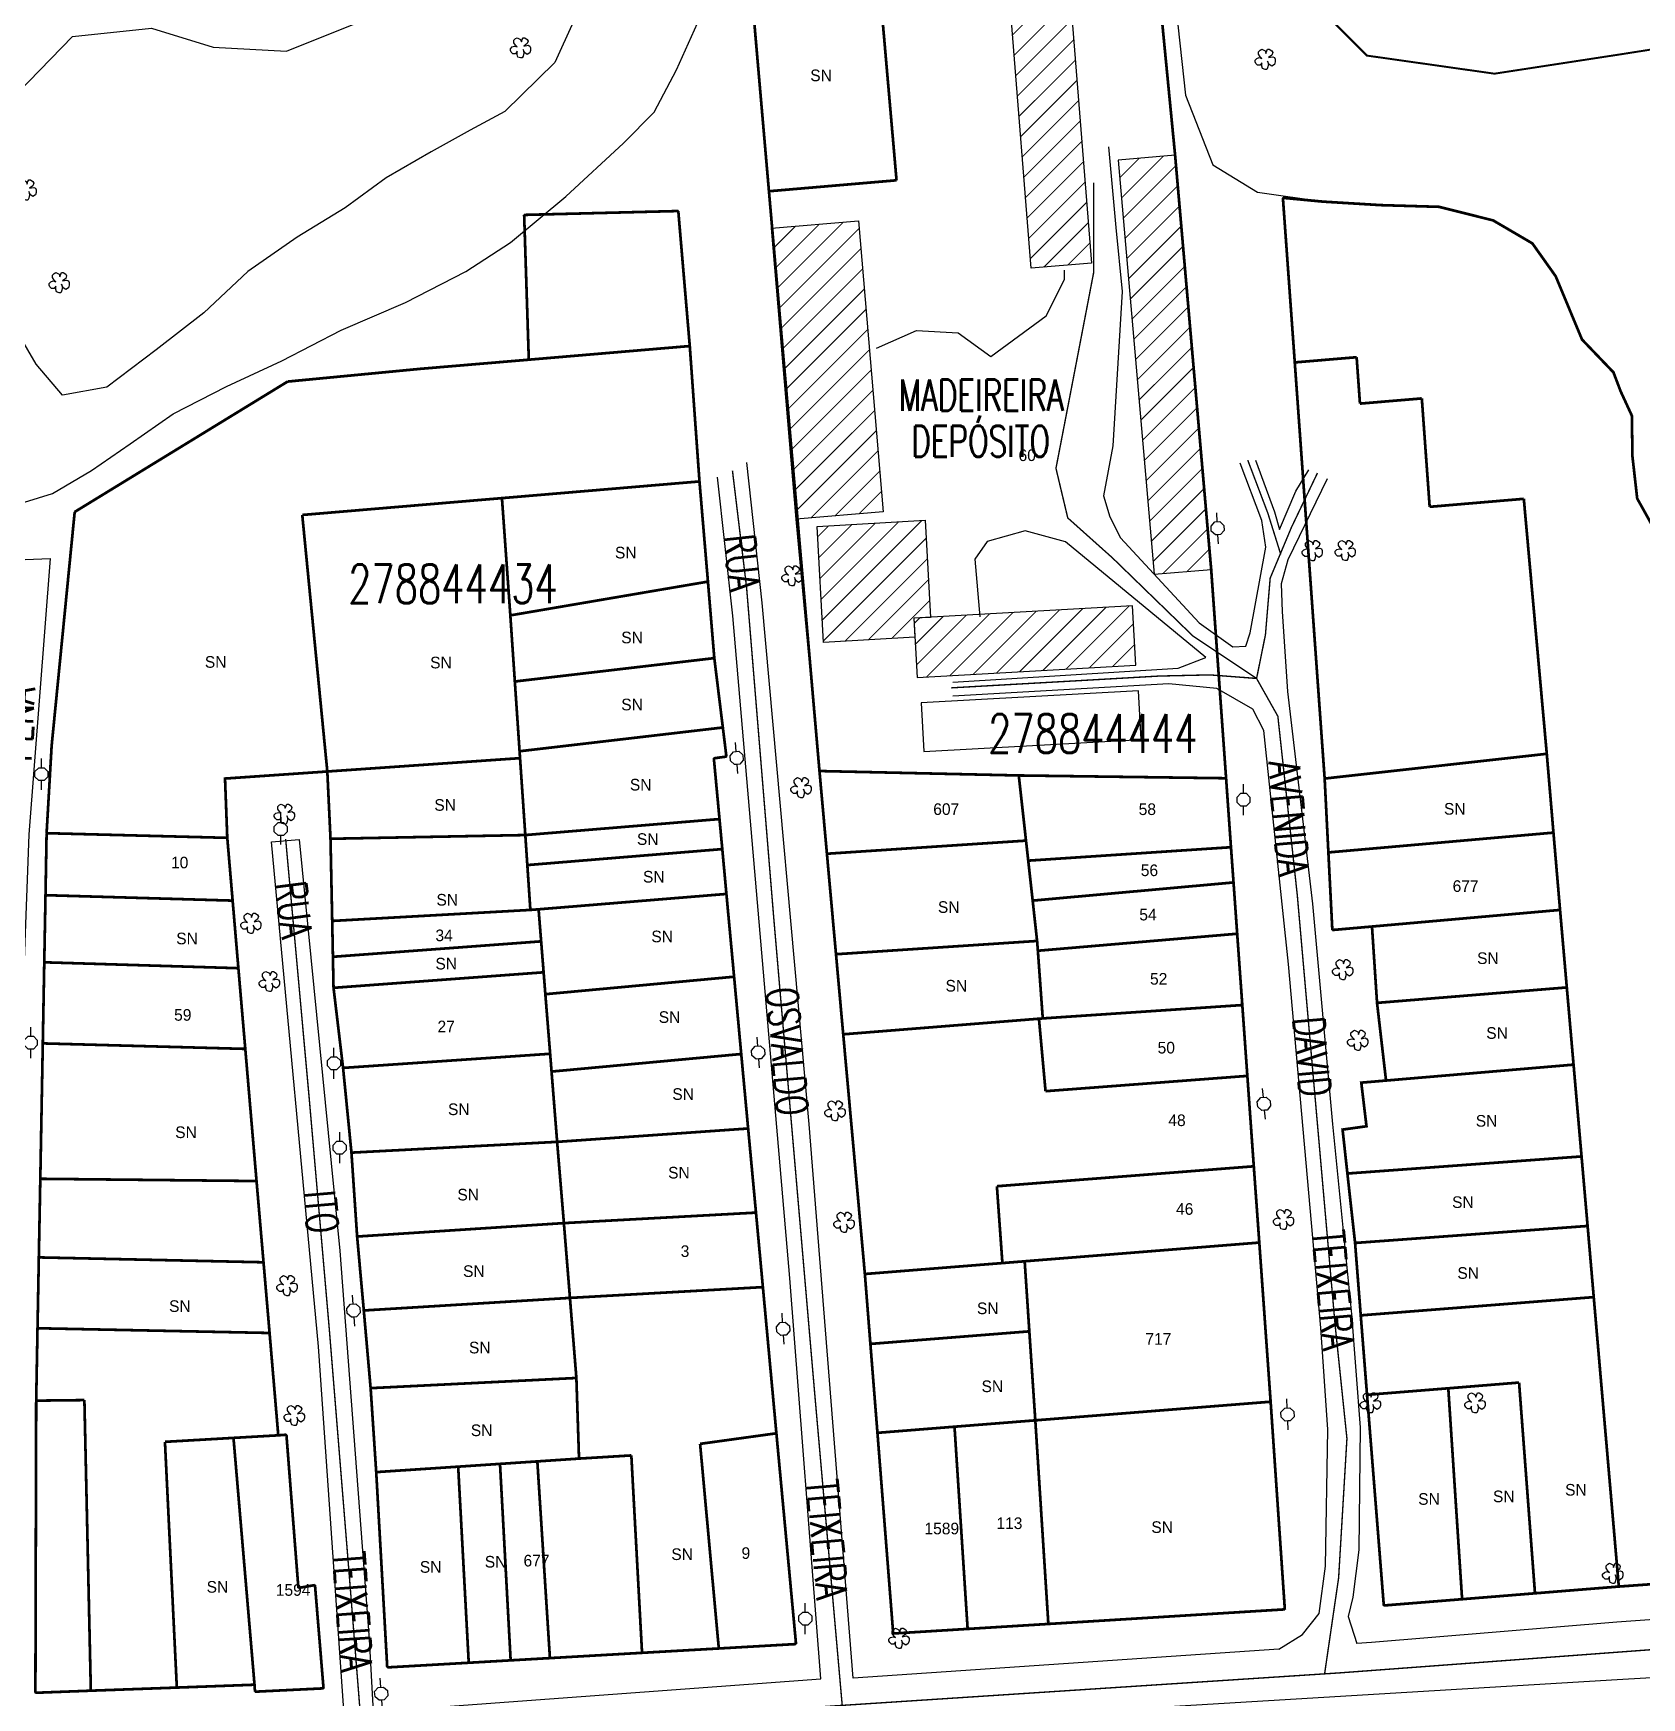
# Model space of a CAD drawing. Header units: millimetres. Extents: x 203684 to 206468, y 4869193 to 4871613.
# Drawn here: x 204198.8 to 204406, y 4871226.1 to 4871440.6 of the extents above; entities that cross this region are included whole.
import ezdxf
from ezdxf.enums import TextEntityAlignment as Align

# ---------------------------------------------------------------- set-up
doc = ezdxf.new("R2010")
doc.units = ezdxf.units.MM
for name, color, linetype in [('CD_MALHA_LOTES', 7, 'Continuous'), ('CD_TXT_QUADRA', 7, 'Continuous'), ('HD-CURSO-PERENE', 170, 'Continuous'), ('LM-LIM-SETOR-FISCAL', 250, 'Continuous'), ('LT-POSTES', 7, 'Continuous'), ('RU-EDIF-COM-IND', 239, 'Continuous'), ('RU-HACH-EDIF', 229, 'Continuous'), ('RU-QUADRA', 210, 'Continuous'), ('RU-TXT-COM-IND', 7, 'Continuous'), ('SV-EIXO-RUA-N-PAV', 6, 'Continuous'), ('SV-EIXO-RUA-PAV', 20, 'Continuous'), ('SV-RUA-NAO-PAV', 7, 'Continuous'), ('SV-RUA-PAVIM', 7, 'Continuous'), ('SV-TXT-RUA-N-PAV', 7, 'Continuous'), ('SV-TXT-RUA-PAV', 7, 'Continuous'), ('Th_NmrPort', 1, 'Continuous'), ('VG-ARVORE-ISOLADA', 90, 'Continuous'), ('VG-ORLA-VEGETACAO', 90, 'Continuous')]:
    doc.layers.add(name, color=color, linetype=linetype)
doc.styles.add('ARIAL', font='simplex.shx')

# ---------------------------------------------------------------- blocks, each defined once
blk = doc.blocks.new('*X6')
at = {"layer": 'RU-HACH-EDIF', "const_width": 0.13}
for points in [[(204331.835573, 4871358.699028), (204339.944767, 4871366.808222)], [(204312.237662, 4871364.557382), (204312.963322, 4871365.283042)], [(204312.389577, 4871361.880823), (204315.96126, 4871365.452506)], [(204312.541492, 4871359.204265), (204318.959199, 4871365.621971)], [(204313.843543, 4871357.677842), (204321.957137, 4871365.791435)], [(204316.842215, 4871357.84804), (204324.955075, 4871365.9609)], [(204319.840886, 4871358.018237), (204327.953014, 4871366.130364)], [(204322.839558, 4871358.188435), (204330.950952, 4871366.299828)], [(204325.83823, 4871358.358633), (204333.94889, 4871366.469293)], [(204328.836901, 4871358.52883), (204336.946829, 4871366.638757)], [(204334.834244, 4871358.869226), (204340.527757, 4871364.562738)], [(204337.832916, 4871359.039423), (204340.679672, 4871361.886179)]]:
    blk.add_lwpolyline(points, dxfattribs=at)
blk = doc.blocks.new('*X7')
at = {"layer": 'RU-HACH-EDIF', "const_width": 0.13}
for points in [[(204300.119895, 4871370.379381), (204307.248348, 4871377.507834)], [(204300.27181, 4871367.702823), (204310.252139, 4871377.683151)], [(204300.423725, 4871365.026264), (204313.255929, 4871377.858468)], [(204299.816064, 4871375.732498), (204301.240766, 4871377.1572)], [(204299.967979, 4871373.05594), (204304.244557, 4871377.332517)], [(204300.57564, 4871362.349706), (204313.783382, 4871375.557447)], [(204303.341522, 4871362.287114), (204313.934713, 4871372.880304)], [(204306.340194, 4871362.457312), (204314.086044, 4871370.203161)], [(204309.338865, 4871362.627509), (204314.237375, 4871367.526018)]]:
    blk.add_lwpolyline(points, dxfattribs=at)
blk = doc.blocks.new('*X8')
at = {"layer": 'RU-HACH-EDIF', "const_width": 0.13}
for points in [[(204294.310622, 4871410.299457), (204300.066307, 4871416.055142)], [(204294.530437, 4871407.690799), (204303.155049, 4871416.315411)], [(204293.870992, 4871415.516775), (204293.888821, 4871415.534604)], [(204294.090807, 4871412.908116), (204296.977564, 4871415.794873)], [(204294.750252, 4871405.08214), (204305.164107, 4871415.495995)], [(204294.970067, 4871402.473482), (204305.383998, 4871412.887412)], [(204295.189882, 4871399.864823), (204305.603889, 4871410.278829)], [(204295.409697, 4871397.256164), (204305.823779, 4871407.670246)], [(204295.629512, 4871394.647506), (204306.04367, 4871405.061663)], [(204295.849327, 4871392.038847), (204306.263561, 4871402.45308)], [(204296.069142, 4871389.430188), (204306.483452, 4871399.844497)], [(204296.288957, 4871386.82153), (204306.703342, 4871397.235914)], [(204296.508773, 4871384.212871), (204306.923233, 4871394.627331)], [(204296.728588, 4871381.604213), (204307.143124, 4871392.018748)], [(204296.948403, 4871378.995554), (204307.363014, 4871389.410165)], [(204298.976349, 4871378.195027), (204307.582905, 4871386.801582)], [(204302.065092, 4871378.455295), (204307.802796, 4871384.192999)], [(204305.153835, 4871378.715564), (204308.022686, 4871381.584416)]]:
    blk.add_lwpolyline(points, dxfattribs=at)
blk = doc.blocks.new('*X9')
at = {"layer": 'RU-HACH-EDIF', "const_width": 0.13}
for points in [[(204324.93145, 4871440.414493), (204326.834857, 4871442.317901)], [(204325.140724, 4871437.795294), (204329.908952, 4871442.563521)], [(204325.349999, 4871435.176094), (204332.584232, 4871442.410327)], [(204325.559273, 4871432.556895), (204332.793984, 4871439.791606)], [(204325.768547, 4871429.937695), (204333.003737, 4871437.172885)], [(204325.977821, 4871427.318496), (204333.21349, 4871434.554164)], [(204326.187095, 4871424.699296), (204333.423243, 4871431.935443)], [(204326.396369, 4871422.080097), (204333.632995, 4871429.316722)], [(204326.605643, 4871419.460897), (204333.842748, 4871426.698001)], [(204326.814918, 4871416.841698), (204334.052501, 4871424.07928)], [(204327.024192, 4871414.222498), (204334.262254, 4871421.460559)], [(204327.233466, 4871411.603298), (204334.472006, 4871418.841838)], [(204328.953076, 4871410.494435), (204334.681759, 4871416.223117)], [(204332.02717, 4871410.740055), (204334.891512, 4871413.604396)]]:
    blk.add_lwpolyline(points, dxfattribs=at)
blk = doc.blocks.new('*X10')
at = {"layer": 'RU-HACH-EDIF', "const_width": 0.13}
for points in [[(204338.95092, 4871419.386346), (204344.370567, 4871424.805992)], [(204338.724244, 4871421.988143), (204341.272149, 4871424.536048)], [(204339.177597, 4871416.784549), (204345.98447, 4871423.591422)], [(204339.404274, 4871414.182752), (204346.211003, 4871420.989481)], [(204339.630951, 4871411.580955), (204346.437537, 4871418.387541)], [(204339.857627, 4871408.979158), (204346.66407, 4871415.785601)], [(204340.084304, 4871406.377361), (204346.890603, 4871413.18366)], [(204340.310981, 4871403.775564), (204347.117137, 4871410.58172)], [(204340.537657, 4871401.173767), (204347.34367, 4871407.97978)], [(204340.764334, 4871398.571971), (204347.570203, 4871405.377839)], [(204340.991011, 4871395.970174), (204347.796737, 4871402.775899)], [(204341.217688, 4871393.368377), (204348.02327, 4871400.173959)], [(204341.444364, 4871390.76658), (204348.249804, 4871397.572018)], [(204341.671041, 4871388.164783), (204348.476337, 4871394.970078)], [(204341.897718, 4871385.562986), (204348.70287, 4871392.368138)], [(204342.124395, 4871382.961189), (204348.929404, 4871389.766197)], [(204342.351071, 4871380.359392), (204349.155937, 4871387.164257)], [(204342.577748, 4871377.757595), (204349.38247, 4871384.562316)], [(204342.804425, 4871375.155798), (204349.609004, 4871381.960376)], [(204343.031102, 4871372.554001), (204349.835537, 4871379.358436)], [(204344.318301, 4871371.012727), (204350.06207, 4871376.756495)], [(204347.416719, 4871371.282671), (204350.288604, 4871374.154555)]]:
    blk.add_lwpolyline(points, dxfattribs=at)
blk = doc.blocks.new('COD092', base_point=(204504.092239, 4871060.025635))
at = {"layer": 'LT-POSTES'}
blk.add_line((204504.922233, 4871060.022296), (204506.0889, 4871060.022296), dxfattribs=at)
blk.add_lwpolyline([(204502.0889, 4871060.022296), (204503.255567, 4871060.022296), (204503.255567, 4871060.35563), (204503.755567, 4871060.85563), (204504.422233, 4871060.85563), (204504.922233, 4871060.35563), (204504.922233, 4871059.688963), (204504.422233, 4871059.188963), (204503.755567, 4871059.188963), (204503.255567, 4871059.688963), (204503.255567, 4871060.022296)], dxfattribs=at)
blk = doc.blocks.new('COD208', base_point=(204517.498181, 4871042.194979))
at = {"layer": 'VG-ARVORE-ISOLADA'}
blk.add_lwpolyline([(204517.064848, 4871042.628313), (204516.739848, 4871042.844979), (204516.739848, 4871043.169979), (204516.956515, 4871043.386646), (204517.173181, 4871043.494979), (204517.389848, 4871043.494979), (204517.606515, 4871043.278312), (204517.714848, 4871042.953312), (204517.606515, 4871042.628313), (204517.823181, 4871042.844979), (204518.148181, 4871043.061646), (204518.473181, 4871043.061646), (204518.689848, 4871042.844979), (204518.798181, 4871042.628313), (204518.581515, 4871042.194979), (204518.256515, 4871042.086646), (204518.581515, 4871041.978313), (204518.798181, 4871041.869979), (204518.798181, 4871041.653313), (204518.581515, 4871041.328313), (204518.364848, 4871041.219979), (204518.039848, 4871041.328313), (204517.714848, 4871041.761646), (204517.823181, 4871041.219979), (204517.714848, 4871041.003313), (204517.498181, 4871040.894979), (204517.173181, 4871040.894979), (204516.848182, 4871041.003313), (204516.631515, 4871041.328313), (204516.848182, 4871041.653313), (204517.281515, 4871041.869979), (204516.848182, 4871041.761646), (204516.414848, 4871041.869979), (204516.198182, 4871041.978313), (204516.198182, 4871042.194979), (204516.306515, 4871042.519979), (204516.631515, 4871042.628313)], close=True, dxfattribs=at)

msp = doc.modelspace()

# ---------------------------------------------------------------- linework, layer by layer
at = {"layer": 'CD_MALHA_LOTES', "const_width": 0.35}
for points in [[(204343.08, 4871453.61), (204345.87, 4871424.94), (204350.52, 4871371.55), (204352.44, 4871344.63)], [(204309.98, 4871421.69), (204307.46, 4871450.58)], [(204291.03, 4871449.18), (204293.54, 4871420.28)], [(204293.54, 4871420.28), (204309.98, 4871421.69)], [(204300.05, 4871345.56), (204293.54, 4871420.28)], [(204408.19, 4871375.69), (204405.41, 4871380.68), (204404.8, 4871386.07), (204404.72, 4871391.36), (204403.28, 4871394.49), (204402.35, 4871396.94), (204398.3, 4871401.17), (204394.91, 4871409.32), (204391.9, 4871413.56), (204386.85, 4871416.52), (204379.88, 4871418.27), (204372.37, 4871418.49), (204364.93, 4871418.94), (204359.76, 4871419.43)], [(204359.76, 4871419.43), (204361.29, 4871398.22)], [(204262, 4871417.23), (204281.86, 4871417.73)], [(204262.6, 4871398.57), (204262, 4871417.23)], [(204281.86, 4871417.73), (204283.34, 4871400.33)], [(204283.34, 4871400.33), (204262.6, 4871398.57)], [(204283.34, 4871400.33), (204284.59, 4871382.88)], [(204361.29, 4871398.22), (204369.26, 4871398.89)], [(204369.26, 4871398.89), (204369.69, 4871392.91)], [(204231.52, 4871395.75), (204248.6, 4871397.39)], [(204248.6, 4871397.39), (204262.6, 4871398.57)], [(204365.14, 4871344.59), (204361.29, 4871398.22)], [(204204.09, 4871378.95), (204231.52, 4871395.75)], [(204369.69, 4871392.91), (204377.66, 4871393.58)], [(204377.66, 4871393.58), (204378.67, 4871379.61)], [(204259.14, 4871380.73), (204284.59, 4871382.88)], [(204284.59, 4871382.88), (204285.68, 4871369.97)], [(204233.41, 4871378.56), (204259.14, 4871380.73)], [(204260.22, 4871365.62), (204259.14, 4871380.73)], [(204378.67, 4871379.61), (204390.8, 4871380.64)], [(204390.8, 4871380.64), (204393.76, 4871347.78)], [(204200.47, 4871337.55), (204201.12, 4871348.81), (204204.09, 4871378.95)], [(204236.64, 4871345.5), (204233.41, 4871378.56)], [(204260.22, 4871365.62), (204285.68, 4871369.97)], [(204285.68, 4871369.97), (204286.5, 4871360.11)], [(204260.8, 4871357.1), (204260.22, 4871365.62)], [(204260.8, 4871357.1), (204286.5, 4871360.11)], [(204286.5, 4871360.11), (204287.6, 4871351.17)], [(204261.41, 4871348.11), (204260.8, 4871357.1)], [(204261.41, 4871348.11), (204287.6, 4871351.17)], [(204287.6, 4871351.17), (204288.06, 4871347.42)], [(204261.47, 4871347.22), (204261.41, 4871348.11)], [(204288.06, 4871347.42), (204286.44, 4871347.2)], [(204365.14, 4871344.59), (204393.76, 4871347.78)], [(204393.76, 4871347.78), (204394.62, 4871337.62)], [(204236.64, 4871345.5), (204223.46, 4871344.59), (204223.75, 4871336.95)], [(204236.64, 4871345.5), (204261.47, 4871347.22)], [(204237.05, 4871336.83), (204236.64, 4871345.5)], [(204262.15, 4871337.31), (204261.47, 4871347.22)], [(204286.44, 4871347.2), (204287.17, 4871339.37)], [(204300.05, 4871345.56), (204325.73, 4871344.99)], [(204301.01, 4871334.9), (204300.05, 4871345.56)], [(204325.73, 4871344.99), (204352.44, 4871344.63)], [(204326.66, 4871336.59), (204325.73, 4871344.99)], [(204352.44, 4871344.63), (204353.07, 4871335.74)], [(204365.62, 4871335.07), (204365.14, 4871344.59)], [(204262.15, 4871337.31), (204287.17, 4871339.37)], [(204287.17, 4871339.37), (204287.53, 4871335.5)], [(204200.33, 4871329.56), (204200.47, 4871337.55)], [(204223.75, 4871336.95), (204200.47, 4871337.55)], [(204223.75, 4871336.95), (204224.44, 4871328.86)], [(204237.05, 4871336.83), (204262.15, 4871337.31)], [(204237.27, 4871326.24), (204237.05, 4871336.83)], [(204262.41, 4871333.44), (204262.15, 4871337.31)], [(204301.01, 4871334.9), (204326.66, 4871336.59)], [(204326.95, 4871334.01), (204326.66, 4871336.59)], [(204365.62, 4871335.07), (204394.62, 4871337.62)], [(204394.62, 4871337.62), (204395.47, 4871327.66)], [(204262.41, 4871333.44), (204287.53, 4871335.5)], [(204287.53, 4871335.5), (204288.06, 4871329.72)], [(204302.18, 4871321.95), (204301.01, 4871334.9)], [(204326.95, 4871334.01), (204353.07, 4871335.74)], [(204353.07, 4871335.74), (204353.4, 4871331.2)], [(204366.13, 4871325.07), (204365.62, 4871335.07)], [(204262.8, 4871327.66), (204262.41, 4871333.44)], [(204327.52, 4871328.86), (204326.95, 4871334.01)], [(204327.52, 4871328.86), (204353.4, 4871331.2)], [(204353.4, 4871331.2), (204353.87, 4871324.59)], [(204200.17, 4871320.91), (204200.33, 4871329.56)], [(204224.44, 4871328.86), (204200.33, 4871329.56)], [(204224.44, 4871328.86), (204225.18, 4871320.15)], [(204263.86, 4871327.74), (204288.06, 4871329.72)], [(204288.06, 4871329.72), (204289.05, 4871319.05)], [(204328.09, 4871323.66), (204327.52, 4871328.86)], [(204237.27, 4871326.24), (204262.8, 4871327.66)], [(204237.36, 4871321.62), (204237.27, 4871326.24)], [(204263.86, 4871327.74), (204262.8, 4871327.66)], [(204264.19, 4871323.61), (204263.86, 4871327.74)], [(204371.24, 4871325.52), (204395.47, 4871327.66)], [(204395.47, 4871327.66), (204396.34, 4871317.67)], [(204302.18, 4871321.95), (204328.09, 4871323.66)], [(204328.19, 4871322.4), (204328.09, 4871323.66)], [(204328.19, 4871322.4), (204353.87, 4871324.59)], [(204353.87, 4871324.59), (204354.53, 4871315.4)], [(204371.24, 4871325.52), (204366.13, 4871325.07)], [(204371.89, 4871315.68), (204371.24, 4871325.52)], [(204237.36, 4871321.62), (204264.19, 4871323.61)], [(204237.44, 4871317.62), (204237.36, 4871321.62)], [(204264.51, 4871319.62), (204264.19, 4871323.61)], [(204303.11, 4871311.63), (204302.18, 4871321.95)], [(204328.82, 4871313.68), (204328.19, 4871322.4)], [(204199.98, 4871310.46), (204200.17, 4871320.91)], [(204225.18, 4871320.15), (204200.17, 4871320.91)], [(204225.18, 4871320.15), (204226.07, 4871309.75)], [(204237.44, 4871317.62), (204264.51, 4871319.62)], [(204264.73, 4871316.8), (204264.51, 4871319.62)], [(204238.67, 4871307.3), (204237.44, 4871317.62)], [(204264.73, 4871316.8), (204289.05, 4871319.05)], [(204289.05, 4871319.05), (204289.97, 4871309.09)], [(204371.89, 4871315.68), (204396.34, 4871317.67)], [(204396.34, 4871317.67), (204397.21, 4871307.72)], [(204265.35, 4871309.12), (204264.73, 4871316.8)], [(204328.82, 4871313.68), (204354.53, 4871315.4)], [(204354.53, 4871315.4), (204355.18, 4871306.27)], [(204373.05, 4871305.67), (204371.89, 4871315.68)], [(204303.11, 4871311.63), (204328.33, 4871313.64)], [(204328.33, 4871313.64), (204328.82, 4871313.68)], [(204329.18, 4871304.3), (204328.33, 4871313.64)], [(204305.9, 4871280.74), (204303.11, 4871311.63)], [(204199.66, 4871293.01), (204199.98, 4871310.46)], [(204226.07, 4871309.75), (204199.98, 4871310.46)], [(204226.07, 4871309.75), (204227.52, 4871292.72)], [(204238.67, 4871307.3), (204265.35, 4871309.12)], [(204265.53, 4871306.83), (204265.35, 4871309.12)], [(204265.53, 4871306.83), (204289.97, 4871309.09)], [(204289.97, 4871309.09), (204290.86, 4871299.49)], [(204239.75, 4871296.38), (204238.67, 4871307.3)], [(204266.25, 4871297.77), (204265.53, 4871306.83)], [(204397.21, 4871307.72), (204373.05, 4871305.67)], [(204397.21, 4871307.72), (204398.24, 4871295.89)], [(204355.18, 4871306.27), (204329.18, 4871304.3)], [(204355.18, 4871306.27), (204356.01, 4871294.62)], [(204368.07, 4871293.69), (204367.45, 4871299.35), (204370.53, 4871299.78), (204369.86, 4871305.4), (204373.05, 4871305.67)], [(204266.25, 4871297.77), (204290.86, 4871299.49)], [(204290.86, 4871299.49), (204291.87, 4871288.65)], [(204239.75, 4871296.38), (204266.25, 4871297.77)], [(204240.48, 4871285.57), (204239.75, 4871296.38)], [(204267.12, 4871287.3), (204266.25, 4871297.77)], [(204368.07, 4871293.69), (204398.24, 4871295.89)], [(204398.24, 4871295.89), (204399.02, 4871286.93)], [(204322.91, 4871292.05), (204356.01, 4871294.62)], [(204356.01, 4871294.62), (204356.72, 4871284.79)], [(204369.06, 4871284.74), (204368.07, 4871293.69)], [(204199.47, 4871282.88), (204199.66, 4871293.01)], [(204227.52, 4871292.72), (204199.66, 4871293.01)], [(204227.52, 4871292.72), (204228.42, 4871282.25)], [(204323.62, 4871282.15), (204322.91, 4871292.05)], [(204240.48, 4871285.57), (204267.12, 4871287.3)], [(204267.12, 4871287.3), (204291.87, 4871288.65)], [(204267.9, 4871277.66), (204267.12, 4871287.3)], [(204291.87, 4871288.65), (204292.76, 4871279.05)], [(204241.34, 4871276.04), (204240.48, 4871285.57)], [(204369.06, 4871284.74), (204399.02, 4871286.93)], [(204399.02, 4871286.93), (204399.81, 4871277.76)], [(204326.49, 4871282.38), (204356.72, 4871284.79)], [(204356.72, 4871284.79), (204358.18, 4871264.28)], [(204369.79, 4871275.41), (204369.06, 4871284.74)], [(204199.3, 4871273.75), (204199.47, 4871282.88)], [(204228.42, 4871282.25), (204199.47, 4871282.88)], [(204228.42, 4871282.25), (204229.2, 4871273.14)], [(204305.9, 4871280.74), (204323.62, 4871282.15)], [(204326.49, 4871282.38), (204323.62, 4871282.15)], [(204327.09, 4871273.35), (204326.49, 4871282.38)], [(204267.9, 4871277.66), (204292.76, 4871279.05)], [(204292.76, 4871279.05), (204294.5, 4871260.21)], [(204306.61, 4871271.73), (204305.9, 4871280.74)], [(204241.34, 4871276.04), (204267.9, 4871277.66)], [(204268.73, 4871267.34), (204267.9, 4871277.66)], [(204369.79, 4871275.41), (204399.81, 4871277.76)], [(204399.81, 4871277.76), (204403.04, 4871240.46)], [(204242.22, 4871266.03), (204241.34, 4871276.04)], [(204370.6, 4871265.17), (204369.79, 4871275.41)], [(204199.13, 4871264.42), (204199.3, 4871273.75)], [(204229.2, 4871273.14), (204199.3, 4871273.75)], [(204229.2, 4871273.14), (204230.32, 4871259.95)], [(204306.61, 4871271.73), (204327.09, 4871273.35)], [(204327.86, 4871261.88), (204327.09, 4871273.35)], [(204307.52, 4871260.27), (204306.61, 4871271.73)], [(204242.22, 4871266.03), (204268.73, 4871267.34)], [(204242.94, 4871255.21), (204242.22, 4871266.03)], [(204269.07, 4871256.95), (204268.73, 4871267.34)], [(204370.6, 4871265.17), (204381.07, 4871266.01)], [(204381.07, 4871266.01), (204390.19, 4871266.75)], [(204382.85, 4871238.83), (204381.07, 4871266.01)], [(204390.19, 4871266.75), (204392.24, 4871239.59)], [(204199.03, 4871226.77), (204199.13, 4871264.42)], [(204205.34, 4871264.49), (204199.13, 4871264.42)], [(204206.17, 4871227.04), (204205.34, 4871264.49)], [(204327.86, 4871261.88), (204358.18, 4871264.28)], [(204358.18, 4871264.28), (204360.01, 4871237.52)], [(204372.76, 4871238.02), (204370.6, 4871265.17)], [(204317.45, 4871261.06), (204327.86, 4871261.88)], [(204329.54, 4871235.64), (204327.86, 4871261.88)], [(204215.72, 4871259.11), (204224.55, 4871259.62)], [(204224.55, 4871259.62), (204230.32, 4871259.95)], [(204227.26, 4871227.81), (204224.55, 4871259.62)], [(204230.32, 4871259.95), (204231.37, 4871260.03)], [(204231.37, 4871260.03), (204232.91, 4871240.28)], [(204284.67, 4871258.85), (204294.5, 4871260.21)], [(204294.5, 4871260.21), (204297.03, 4871233.05)], [(204307.52, 4871260.27), (204317.45, 4871261.06)], [(204309.55, 4871234.41), (204307.52, 4871260.27)], [(204319.14, 4871235), (204317.45, 4871261.06)], [(204217.25, 4871227.44), (204215.72, 4871259.11)], [(204275.81, 4871257.36), (204269.07, 4871256.95)], [(204277.19, 4871231.92), (204275.81, 4871257.36)], [(204287.08, 4871232.48), (204284.67, 4871258.85)], [(204242.94, 4871255.21), (204253.5, 4871255.91)], [(204244.36, 4871230.04), (204242.94, 4871255.21)], [(204253.5, 4871255.91), (204258.89, 4871256.27)], [(204254.86, 4871230.64), (204253.5, 4871255.91)], [(204258.89, 4871256.27), (204263.7, 4871256.59)], [(204260.26, 4871230.95), (204258.89, 4871256.27)], [(204263.7, 4871256.59), (204269.07, 4871256.95)], [(204265.32, 4871231.24), (204263.7, 4871256.59)], [(204403.04, 4871240.46), (204469.92, 4871245.29), (204484.79, 4871246.32), (204521.65, 4871248.7), (204555.42, 4871251.37), (204563.28, 4871251.62), (204567.84, 4871250.7)], [(204232.91, 4871240.28), (204235.05, 4871240.65)], [(204235.05, 4871240.65), (204236.15, 4871227.34)], [(204403.04, 4871240.46), (204392.24, 4871239.59)], [(204382.85, 4871238.83), (204372.76, 4871238.02)], [(204392.24, 4871239.59), (204382.85, 4871238.83)], [(204360.01, 4871237.52), (204329.54, 4871235.64)], [(204319.14, 4871235), (204309.55, 4871234.41)], [(204329.54, 4871235.64), (204319.14, 4871235)], [(204277.19, 4871231.92), (204265.32, 4871231.24)], [(204287.08, 4871232.48), (204277.19, 4871231.92)], [(204297.03, 4871233.05), (204287.08, 4871232.48)], [(204254.86, 4871230.64), (204244.36, 4871230.04)], [(204260.26, 4871230.95), (204254.86, 4871230.64)], [(204265.32, 4871231.24), (204260.26, 4871230.95)], [(204217.25, 4871227.44), (204206.17, 4871227.04)], [(204227.26, 4871227.81), (204217.25, 4871227.44)], [(204227.32, 4871226.91), (204227.26, 4871227.81)], [(204236.15, 4871227.34), (204227.32, 4871226.91)], [(204206.17, 4871227.04), (204199.03, 4871226.77)]]:
    msp.add_lwpolyline(points, dxfattribs=at)
at = {"layer": 'HD-CURSO-PERENE'}
for points in [[(204270.54, 4871447.01, 2.21), (204265.95, 4871436.89, 2.21), (204259.52, 4871430.54, 2.21), (204255.06, 4871428.16, 2.21), (204250.04, 4871425.36, 2.21), (204244.23, 4871421.99, 2.21), (204238.92, 4871418.12, 2.21), (204232.74, 4871414.35, 2.21), (204226.39, 4871409.93, 2.21), (204220.72, 4871404.6, 2.21), (204214.6, 4871399.85, 2.21), (204208.22, 4871395.04, 2.21), (204202.53, 4871393.98, 2.21), (204199.13, 4871397.99, 2.21), (204196.22, 4871403.01, 2.21)], [(204195.24, 4871379.47, 2.21), (204201.21, 4871381.34, 2.21), (204206.24, 4871384.27, 2.21), (204211.24, 4871387.74, 2.21), (204216.76, 4871391.59, 2.21), (204223.64, 4871395.12, 2.21), (204230.8, 4871398.42, 2.21), (204238.41, 4871402.37, 2.21), (204246.7, 4871405.94, 2.21), (204254.49, 4871409.94, 2.21), (204260.24, 4871413.66, 2.21), (204267.35, 4871419.61, 2.21), (204274.82, 4871426.46, 2.21), (204278.77, 4871430.45, 2.21), (204281.63, 4871435.93, 2.21), (204284.35, 4871441.93, 2.21)], [(204346, 4871443.69, 2.21), (204347.2, 4871432.64, 2.21), (204350.73, 4871423.68, 2.21), (204356.47, 4871420.15, 2.21), (204364.93, 4871418.94, 2.21), (204372.37, 4871418.49, 2.21), (204379.88, 4871418.27, 2.21), (204386.85, 4871416.52, 2.21), (204391.9, 4871413.56, 2.21), (204394.91, 4871409.32, 2.21), (204398.3, 4871401.17, 2.21), (204402.35, 4871396.94, 2.21), (204403.28, 4871394.49, 2.2), (204404.72, 4871391.36, 2.2), (204404.8, 4871386.07, 2.2), (204405.41, 4871380.68, 2.2), (204408.19, 4871375.69, 2.2)]]:
    msp.add_polyline3d(points, dxfattribs=at)
at = {"layer": 'LM-LIM-SETOR-FISCAL', "const_width": 0.25}
msp.add_lwpolyline([(204562.66, 4871385.7), (204519.02, 4871413.46), (204474.94, 4871439.08), (204456.73, 4871446.76), (204449.6, 4871445.2), (204403.31, 4871437.93), (204387.02, 4871435.43), (204370.59, 4871437.76), (204352.73, 4871455.61), (204338.52, 4871480.08), (204334.88, 4871498.26), (204333.56, 4871518.09), (204330.92, 4871537.1), (204327.28, 4871553.63), (204320.01, 4871563.55), (204306.12, 4871569.17), (204286.29, 4871570.49), (204267.77, 4871578.43), (204257.19, 4871588.34), (204254.88, 4871601.57), (204260.5, 4871612.48), (204205.13, 4871600.58), (204183.45, 4871596.75)], dxfattribs=at)
at = {"layer": 'RU-EDIF-COM-IND'}
for points in [[(204327.33, 4871410.36, 8.77), (204324.79, 4871442.15, 8.85), (204332.56, 4871442.77, 8.18), (204335.1, 4871410.99, 8.1)], [(204338.52, 4871424.3, 9.2), (204343.17, 4871370.91, 9.2), (204350.52, 4871371.55, 7.78), (204345.87, 4871424.94, 8.26)], [(204297.03, 4871378.03, 7.49), (204293.87, 4871415.53, 8.26), (204305.08, 4871416.48, 8.34), (204308.24, 4871378.98, 8.05)], [(204314.36, 4871365.36, 8.18), (204312.2, 4871365.24, 8.18), (204312.34, 4871362.8, 8.18), (204300.59, 4871362.13, 7.86), (204299.74, 4871377.07, 7.81), (204313.65, 4871377.88, 7.81)], [(204312.63, 4871357.61, 8.37), (204340.83, 4871359.21, 8.34), (204340.4, 4871366.83, 8.82), (204312.2, 4871365.24, 9.01)], [(204313.49, 4871348.07, 8.64), (204341.51, 4871349.62, 8.82), (204341.16, 4871355.88, 8.61), (204313.15, 4871354.34, 8.4)]]:
    msp.add_polyline3d(points, close=True, dxfattribs=at)
at = {"layer": 'RU-QUADRA', "const_width": 0.18}
for points in [[(204343.08, 4871453.61), (204345.87, 4871424.94), (204350.52, 4871371.55), (204352.44, 4871344.63), (204353.07, 4871335.74), (204353.4, 4871331.2), (204353.87, 4871324.59), (204354.55, 4871315.4), (204355.18, 4871306.27), (204356.01, 4871294.62), (204356.72, 4871284.79), (204358.18, 4871264.28), (204360.01, 4871237.52), (204329.54, 4871235.64), (204319.14, 4871235), (204309.55, 4871234.41), (204307.52, 4871260.27), (204305.9, 4871280.74), (204303.11, 4871311.63), (204302.18, 4871321.95), (204301.01, 4871334.9), (204300.05, 4871345.56), (204297.03, 4871378.03), (204293.54, 4871420.28), (204291.03, 4871449.18)], [(204469.92, 4871245.29), (204403.04, 4871240.46), (204392.24, 4871239.59), (204382.85, 4871238.83), (204372.76, 4871238.02), (204370.6, 4871265.17), (204369.79, 4871275.41), (204369.06, 4871284.74), (204368.07, 4871293.69), (204367.45, 4871299.35), (204370.53, 4871299.78), (204369.86, 4871305.4), (204373.05, 4871305.67), (204371.89, 4871315.68), (204371.24, 4871325.52), (204366.13, 4871325.07), (204365.62, 4871335.07), (204365.14, 4871344.59), (204361.29, 4871398.22), (204359.76, 4871419.43), (204364.93, 4871418.94), (204372.37, 4871418.49), (204379.88, 4871418.27), (204386.85, 4871416.52), (204391.9, 4871413.56), (204394.91, 4871409.32), (204398.3, 4871401.17), (204402.35, 4871396.94), (204403.28, 4871394.49), (204404.72, 4871391.36), (204404.8, 4871386.07), (204405.41, 4871380.68), (204408.19, 4871375.69)]]:
    msp.add_lwpolyline(points, dxfattribs=at)
msp.add_lwpolyline([(204297.03, 4871233.05), (204287.08, 4871232.48), (204277.19, 4871231.92), (204270.37, 4871231.51), (204265.32, 4871231.24), (204260.26, 4871230.95), (204254.86, 4871230.64), (204244.36, 4871230.04), (204242.94, 4871255.21), (204242.22, 4871266.03), (204241.34, 4871276.04), (204240.48, 4871285.57), (204239.75, 4871296.38), (204238.67, 4871307.3), (204237.44, 4871317.62), (204237.36, 4871321.62), (204237.27, 4871326.24), (204237.05, 4871336.83), (204236.64, 4871345.5), (204223.46, 4871344.59), (204223.75, 4871336.95), (204224.43, 4871328.86), (204225.17, 4871320.15), (204226.06, 4871309.74), (204227.52, 4871292.72), (204228.42, 4871282.25), (204229.2, 4871273.14), (204230.32, 4871259.95), (204231.37, 4871260.03), (204232.91, 4871240.28), (204235.05, 4871240.65), (204236.15, 4871227.34), (204227.32, 4871226.91), (204227.26, 4871227.81), (204217.25, 4871227.44), (204206.17, 4871227.04), (204199.03, 4871226.77), (204199.13, 4871264.42), (204199.3, 4871273.75), (204199.47, 4871282.88), (204199.66, 4871293.01), (204199.98, 4871310.46), (204200.17, 4871320.91), (204200.33, 4871329.56), (204200.47, 4871337.55), (204201.12, 4871348.81), (204204.09, 4871378.95), (204231.52, 4871395.75), (204248.6, 4871397.39), (204262.6, 4871398.57), (204262, 4871417.23), (204281.86, 4871417.73), (204283.34, 4871400.33), (204284.59, 4871382.88), (204285.68, 4871369.97), (204286.5, 4871360.11), (204287.6, 4871351.17), (204288.06, 4871347.42), (204286.44, 4871347.2), (204287.17, 4871339.37), (204287.53, 4871335.5), (204288.06, 4871329.72), (204289.05, 4871319.05), (204289.97, 4871309.09), (204290.86, 4871299.49), (204291.87, 4871288.65), (204292.76, 4871279.05), (204294.5, 4871260.21)], close=True, dxfattribs=at)
at = {"layer": 'SV-EIXO-RUA-N-PAV', "linetype": 'Continuous', "const_width": 0.18}
for points in [[(204335.38, 4871421.38), (204335.38, 4871409.82), (204332.34, 4871394), (204330.52, 4871384.57), (204332.04, 4871378.18), (204337.82, 4871373.01), (204348.16, 4871362.97), (204356.37, 4871357.49), (204359.11, 4871352.62), (204361.62, 4871329.5), (204366.49, 4871274.14), (204368.01, 4871259.54), (204366.94, 4871241.59), (204365.12, 4871229.12)], [(204302.98, 4871225.16), (204299.49, 4871264.71), (204294.16, 4871326.61), (204290.66, 4871369.2), (204288.84, 4871384.26)], [(204359.49, 4871373.46), (204357.82, 4871378.79), (204355.23, 4871385.63)], [(204356.37, 4871357.49), (204357.51, 4871363.12), (204358.12, 4871370.42), (204360.86, 4871376.96), (204364.21, 4871383.96)], [(204356.37, 4871357.49), (204350.36, 4871357.95), (204343.82, 4871357.8), (204333.18, 4871357.19), (204317.05, 4871356.28)], [(204231.27, 4871336.81), (204234.31, 4871303.34), (204236.89, 4871273.68), (204239.48, 4871241.74), (204241.15, 4871220.75)]]:
    msp.add_lwpolyline(points, dxfattribs=at)
at = {"layer": 'SV-EIXO-RUA-PAV', "linetype": 'Continuous', "const_width": 0.18}
msp.add_lwpolyline([(203713.03, 4871225.64), (203729.05, 4871225.39), (203808.53, 4871221.43), (203882.83, 4871216.87), (203949.83, 4871215.65), (204015.47, 4871214.29), (204067.11, 4871213.37), (204135.17, 4871214.74), (204197.92, 4871217.48), (204261.73, 4871222.35), (204301.96, 4871225.08), (204367.13, 4871229.34), (204428.51, 4871233.91), (204495.05, 4871238.62), (204560.38, 4871242.27)], dxfattribs=at)
at = {"layer": 'SV-RUA-NAO-PAV'}
for points in [[(204337.27, 4871425.99, 3.89), (204338.24, 4871415.6, 3.89), (204339.06, 4871407.37, 3.89), (204337.83, 4871387.45, 4.05), (204336.65, 4871381.01, 4.26), (204337.47, 4871378.33, 4.26), (204338.83, 4871375.6, 4.26), (204348.98, 4871364.65, 4.56), (204353.3, 4871361.58, 4.5), (204354.99, 4871361.64, 4.42), (204355.54, 4871363.36, 4.26), (204357.54, 4871374.41, 4), (204357.03, 4871377.83, 3.92), (204354.27, 4871385.25, 3.49)], [(204307.4, 4871400.05, 4.93), (204312.54, 4871402.33, 4.93), (204317.91, 4871402.03, 4.93), (204322.12, 4871398.99, 4.72), (204329.25, 4871404.24, 4.61), (204331.64, 4871408.92, 4.56), (204331.64, 4871410.11, 4.56)], [(204304.38, 4871228.64, 6.26), (204298.73, 4871300.06, 5.6), (204292.67, 4871367.23, 4.5), (204290.67, 4871385.34, 4.18)], [(204356.25, 4871385.62, 3.52), (204358.68, 4871378.98, 3.94), (204359.31, 4871376.69, 3.94), (204361.43, 4871381.62, 3.89), (204363.1, 4871384.38, 3.76)], [(204300.23, 4871228.55, 6.45), (204296.23, 4871280.22, 6.05), (204288.89, 4871365.56, 4.9), (204286.91, 4871383.41, 4.08)], [(204365.47, 4871383.22, 3.68), (204360.41, 4871372.78, 3.94), (204359.54, 4871369.7, 4.1), (204359.65, 4871366.11, 4.18), (204360.36, 4871355.79, 4.45), (204363.56, 4871328.43, 4.5), (204366.15, 4871300.05, 4.9), (204368.59, 4871275.56, 5.2), (204369.73, 4871260.95, 5.2), (204369.53, 4871245.2, 6), (204368.78, 4871239.08, 6.13), (204368.15, 4871236.58, 6.13), (204369.28, 4871233.11, 5.89)], [(204317.24, 4871357.01, 5.01), (204346.25, 4871358.81, 4.77), (204349.85, 4871360.21, 4.72), (204331.73, 4871375.09, 4.42), (204326.54, 4871376.53, 4.42), (204321.66, 4871375.14, 4.48), (204320.05, 4871372.85, 4.64), (204320.7, 4871365.45, 4.64)], [(204359.23, 4871232.4, 6.29), (204362.28, 4871234.26, 6.24), (204364.44, 4871236.98, 6.24), (204365.26, 4871243.1, 6.21), (204365.53, 4871260.69, 5.65), (204364.63, 4871273.81, 5.62), (204360.48, 4871320.68, 4.93), (204357.32, 4871350.8, 4.64), (204355.9, 4871353.54, 4.72), (204351.25, 4871356.21, 4.72), (204345.05, 4871356.81, 4.8), (204317.24, 4871355.21, 5.06)], [(204238.77, 4871224.53, 6.48), (204235.51, 4871271.41, 6.24), (204229.44, 4871336.42, 5.44), (204233.03, 4871336.74, 5.3), (204238.24, 4871283.74, 6), (204242.01, 4871233.68, 6.48), (204242.53, 4871224.3, 6.45)]]:
    msp.add_polyline3d(points, dxfattribs=at)
at = {"layer": 'SV-RUA-PAVIM'}
for points in [[(204188.19, 4871221.65, 6.24), (204189.28, 4871223.66, 6.24), (204190.52, 4871273.63, 5.62), (204194.34, 4871356.62, 3.94), (204195.57, 4871372.75, 3.76), (204200.95, 4871372.97, 3.7), (204198.2, 4871337.39, 4.29), (204195.77, 4871272.6, 5.49), (204194.73, 4871223.57, 6.16)], [(204471.03, 4871240.73, 5.22), (204402.79, 4871235.88, 5.92), (204371.18, 4871233.24, 6.08), (204369.28, 4871233.11, 6.08)], [(204482.63, 4871233.98, 5.08), (204479.16, 4871233.74, 5.08), (204477.2, 4871232.5, 5.08), (204476.78, 4871229.59, 5.08), (204476.91, 4871227.06, 5.08), (204478.47, 4871208.9, 5.08), (204479.2, 4871203.63, 5.08), (204480.67, 4871186.75, 5.08), (204482.41, 4871172.91, 5.08), (204479.38, 4871172.81, 5.08), (204476.82, 4871205.42, 5.08), (204475.26, 4871227.06, 5.08), (204475.12, 4871229.59, 5.08), (204474.61, 4871232.39, 5.08), (204473.88, 4871233.37, 5.08), (204406.53, 4871228.67, 5.63), (204402.81, 4871228.46, 5.63), (204341.51, 4871224.73, 6.37), (204220.56, 4871215.76, 6.34), (204198.25, 4871214.4, 6.34)], [(204359.23, 4871232.4, 6.08), (204304.38, 4871228.64, 6.56)], [(204242.53, 4871224.3, 6.34), (204300.23, 4871228.55, 6.4)]]:
    msp.add_polyline3d(points, dxfattribs=at)
at = {"layer": 'VG-ORLA-VEGETACAO'}
msp.add_polyline3d([(204188.75, 4871414.83, 7.01), (204194.8, 4871423.23, 7.01), (204195.33, 4871431.49, 6.98), (204203.79, 4871440.24, 6.72), (204213.99, 4871441.31, 6.69), (204221.93, 4871438.85, 6.69), (204231.37, 4871438.32, 6.69), (204240.68, 4871442.07, 6.69), (204248.33, 4871447.85, 6.66), (204265.57, 4871455.87, 6.48), (204275.29, 4871453.12, 3.17)], dxfattribs=at)

# ---------------------------------------------------------------- block references
at = {"layer": 'LT-POSTES'}
for p, rotation in [((204351.35, 4871376.85, 4.16), 93.00000000000001), ((204289.38, 4871347.25, 6.34), 94), ((204199.8, 4871345.16, 4.16), 90), ((204354.68, 4871341.86, 4.9), 90), ((204230.64, 4871338.08, 5.6), 90), ((204198.43, 4871310.55, 4.8), 90), ((204292.16, 4871309.29, 6.34), 94), ((204237.48, 4871307.91, 5.6), 90), ((204357.32, 4871302.67, 5.84), 95), ((204238.22, 4871297.02, 5.49), 270), ((204240.02, 4871276.03, 6.34), 94), ((204295.36, 4871273.68, 6.34), 94), ((204360.35, 4871262.64, 6.16), 92), ((204298.22, 4871236.34, 6.66), 90), ((204243.59, 4871226.66, 6.34), 94)]:
    msp.add_blockref('COD092', p, dxfattribs=dict(at, rotation=rotation))
at = {"layer": 'RU-EDIF-COM-IND'}
for name in ['*X9', '*X10', '*X8', '*X7', '*X6']:
    msp.add_blockref(name, (0, 0), dxfattribs=at)
at = {"layer": 'VG-ARVORE-ISOLADA', "rotation": 90}
for p in [(204261.53, 4871438.76, 7.28), (204357.47, 4871437.28, 6.02), (204197.84, 4871420.45, 14.45), (204202.08, 4871408.5, 8.93), (204363.54, 4871373.96, 8.18), (204367.79, 4871373.99, 8.18), (204296.5, 4871370.71, 8.72), (204297.67, 4871343.42, 7.09), (204231.11, 4871340.01, 11.91), (204226.78, 4871325.93, 12.98), (204229.17, 4871318.43, 11.38), (204367.47, 4871319.97, 9.67), (204369.4, 4871310.85, 10.82), (204302.04, 4871301.76, 7.7), (204303.2, 4871287.4, 7.7), (204359.84, 4871287.76, 8.66), (204231.44, 4871279.24, 12.53), (204232.38, 4871262.51, 8.48), (204371.02, 4871264.13, 8.88), (204384.51, 4871264.13, 9.86), (204402.26, 4871242.17, 7.7), (204310.29, 4871233.78, 9.89)]:
    msp.add_blockref('COD208', p, dxfattribs=at)

# ---------------------------------------------------------------- texts
at = {"layer": 'CD_TXT_QUADRA', "style": 'ARIAL', "width": 0.7}
for s, p in [('278844434', (204239.33, 4871367.19)), ('278844444', (204321.77, 4871347.89))]:
    msp.add_text(s, height=5, dxfattribs=at).set_placement(p)
at = {"layer": 'RU-TXT-COM-IND', "style": 'ARIAL', "width": 0.7}
for s, p in [('MADEIREIRA', (204310.27, 4871392)), ('DEPÓSITO', (204311.88, 4871386.06))]:
    msp.add_text(s, height=4, dxfattribs=at).set_placement(p)
at = {"layer": 'SV-TXT-RUA-N-PAV', "style": 'ARIAL', "width": 0.7}
for s, rotation, p in [('RUA', 276, (204287.71, 4871375.84)), ('AVENIDA', 275, (204357.89, 4871346.72)), ('RUA', 277, (204229.88, 4871331.08)), ('OSVALDO', 275, (204293.19, 4871317.51)), ('DAVID', 275, (204361.08, 4871313.73)), ('ITO', 275, (204233.63, 4871291.34)), ('TEIXEIRA', 275, (204363.59, 4871286.24)), ('TEIXEIRA', 275, (204298.35, 4871254.11)), ('TEIXEIRA', 274, (204237.38, 4871244.84))]:
    msp.add_text(s, height=4, rotation=rotation, dxfattribs=at).set_placement(p)
at = {"layer": 'SV-TXT-RUA-PAV', "style": 'ARIAL', "width": 0.7}
msp.add_text('PENA', height=4, rotation=87, dxfattribs=at).set_placement((204198.48, 4871346.69))
at = {"layer": 'Th_NmrPort', "color": 1}
for s, p in [('SN', (204298.86, 4871435.21)), ('60', (204325.7, 4871386.26)), ('SN', (204273.7, 4871373.71)), ('SN', (204274.51, 4871362.77)), ('SN', (204220.86, 4871359.62)), ('SN', (204249.89, 4871359.54)), ('SN', (204274.51, 4871354.13)), ('SN', (204275.62, 4871343.8)), ('SN', (204250.43, 4871341.19)), ('607', (204314.71, 4871340.65)), ('58', (204341.18, 4871340.64)), ('SN', (204380.51, 4871340.69)), ('SN', (204276.53, 4871336.79)), ('10', (204216.5, 4871333.77)), ('SN', (204277.31, 4871331.94)), ('56', (204341.45, 4871332.77)), ('677', (204381.63, 4871330.73)), ('SN', (204250.7, 4871328.97)), ('SN', (204315.31, 4871328.03)), ('54', (204341.26, 4871327.06)), ('SN', (204217.17, 4871323.98)), ('34', (204250.57, 4871324.38)), ('SN', (204278.39, 4871324.24)), ('SN', (204384.78, 4871321.44)), ('SN', (204250.57, 4871320.74)), ('52', (204342.64, 4871318.78)), ('SN', (204316.29, 4871317.89)), ('59', (204216.9, 4871314.13)), ('27', (204250.84, 4871312.64)), ('SN', (204279.34, 4871313.85)), ('SN', (204385.96, 4871311.8)), ('50', (204343.62, 4871309.91)), ('SN', (204281.09, 4871303.93)), ('SN', (204252.19, 4871301.97)), ('48', (204345, 4871300.55)), ('SN', (204384.61, 4871300.48)), ('SN', (204217.04, 4871299.01)), ('SN', (204280.55, 4871293.8)), ('SN', (204253.4, 4871290.97)), ('46', (204345.99, 4871289.12)), ('SN', (204381.56, 4871290)), ('3', (204282.17, 4871283.68)), ('SN', (204254.13, 4871281.11)), ('SN', (204382.24, 4871280.87)), ('SN', (204216.25, 4871276.6)), ('SN', (204320.34, 4871276.32)), ('717', (204342.04, 4871272.37)), ('SN', (204254.89, 4871271.26)), ('SN', (204320.93, 4871266.27)), ('SN', (204255.13, 4871260.6)), ('SN', (204396.12, 4871252.93)), ('SN', (204377.19, 4871251.75)), ('SN', (204386.83, 4871252.08)), ('113', (204322.85, 4871248.62)), ('SN', (204342.81, 4871248.12)), ('1589', (204313.58, 4871247.94)), ('677', (204261.92, 4871243.8)), ('SN', (204280.96, 4871244.63)), ('9', (204290.01, 4871244.77)), ('SN', (204248.56, 4871242.99)), ('SN', (204256.93, 4871243.66)), ('SN', (204221.09, 4871240.42)), ('1594', (204230, 4871240.02))]:
    msp.add_text(s, height=1.5, dxfattribs=at).set_placement(p, align=Align.MIDDLE_LEFT)

doc.saveas('drawing.dxf')
